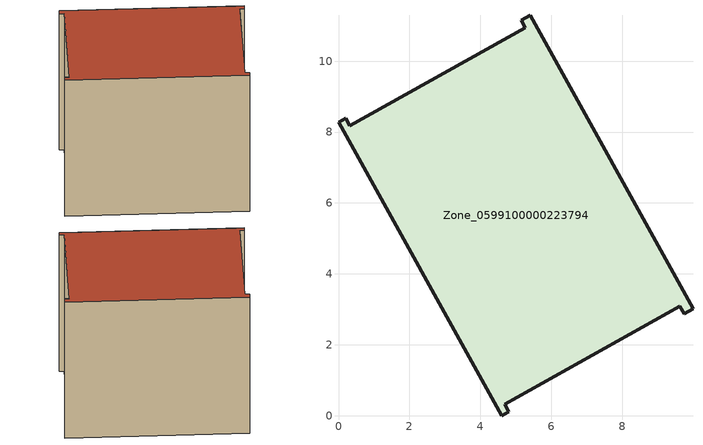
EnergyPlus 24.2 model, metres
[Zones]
Zone_0599100000223794
 floor ground (C_G): 5.41,11.29 10,3.02 9.75,2.88 9.63,3.09 4.69,0.32 4.8,0.11 4.6,0 0,8.28 0.2,8.39 0.32,8.18 5.27,10.94 5.15,11.15 z0
 wall outside (C_F): 4.6,0 4.8,0.11 4.69,0.32 9.63,3.09 9.75,2.88 10,3.02 5.41,11.29 5.15,11.15 5.27,10.94 0.32,8.18 0.2,8.39 0,8.28 4.6,0 z0:8.49
 roof outside (C_R): 0.32,8.18 0.2,8.39 0,8.28 4.6,0 4.8,0.11 4.69,0.32 9.63,3.09 9.75,2.88 10,3.02 5.41,11.29 5.15,11.15 5.27,10.94 z8.49
[BUILDING]
Pand.0599100000223794: North Axis=0; Terrain=City; Loads Convergence Tolerance Value=0.04; Temperature Convergence Tolerance Value=0.4; Solar Distribution=FullExterior; Maximum Number of Warmup Days=25; Minimum Number of Warmup Days=1
[Site:Location]
Rotterdam.The.Hague.AP_ZH_NLD Design_Conditions: Latitude=51.96; Longitude=4.45; Time Zone=1; Elevation=-4.5
[SITE:GROUNDTEMPERATURE:BUILDINGSURFACE]
18, 18, 18, 18, 18, 18, 18, 18, 18, 18, 18, 18
[MATERIAL] Thermal Absorptance=0.9; Solar Absorptance=0.7; Visible Absorptance=0.7
Name | Roughness | Thickness | Conductivity | Density | Specific Heat
G.TI.1965-1974 | MediumSmooth | 0.15 | 0.882353 | 540 | 1210
F.TI.1965-1974 | Rough | 0.3 | 0.697674 | 1920 | 840
R.TI.1965-1974 | MediumRough | 0.2 | 0.232558 | 1500 | 1000
[CONSTRUCTION]
C_G: G.TI.1965-1974
C_F: F.TI.1965-1974
C_R: R.TI.1965-1974
[ZONE]
Zone_0599100000223794: Type=1; Multiplier=1; Ceiling Height=Autocalculate; Volume=Autocalculate; Floor Area=autocalculate; Part of Total Floor Area=Yes
[ZONEINFILTRATION:DESIGNFLOWRATE]
Infil_Zone_0599100000223794: Zone or ZoneList or Space or SpaceList=Zone_0599100000223794; Schedule=AlwaysOn; Design Flow Rate Calculation Method=Flow/Area; Flow Rate per Floor Area=0.003; Constant Term Coefficient=1; Temperature Term Coefficient=0; Velocity Term Coefficient=0; Velocity Squared Term Coefficient=0
[HVACTEMPLATE:ZONE:IDEALLOADSAIRSYSTEM]
Zone_0599100000223794: Maximum Heating Supply Air Temperature=50; Minimum Cooling Supply Air Temperature=13; Maximum Heating Supply Air Humidity Ratio=0.0156; Minimum Cooling Supply Air Humidity Ratio=0.0077; Heating Limit=NoLimit; Cooling Limit=NoLimit; Dehumidification Control Type=ConstantSensibleHeatRatio; Cooling Sensible Heat Ratio=0.7; Dehumidification Setpoint=60; Humidification Control Type=None; Humidification Setpoint=30; Outdoor Air Method=None; Outdoor Air Flow Rate per Person=0.00944; Outdoor Air Flow Rate per Zone Floor Area=0; Outdoor Air Flow Rate per Zone=0; Demand Controlled Ventilation Type=None; Outdoor Air Economizer Type=NoEconomizer; Heat Recovery Type=None; Sensible Heat Recovery Effectiveness=0.7; Latent Heat Recovery Effectiveness=0.65
[ZONECONTROL:THERMOSTAT]
ThermostatControl_Zone_0599100000223794: Zone or ZoneList=Zone_0599100000223794; Control Type Schedule=DualSetpointControlType; Control 1=Thermostat_Zone_0599100000223794; Temperature Difference Between Cutout And Setpoint=0
[THERMOSTATSETPOINT:DUALSETPOINT]
Thermostat_Zone_0599100000223794: Heating Setpoint Temperature Schedule=HeatingSetpoint_Zone_0599100000223794; Cooling Setpoint Temperature Schedule=CoolingSetpoint_Zone_0599100000223794
[SCHEDULE:COMPACT]
HeatingSetpoint_Zone_0599100000223794: Through: 12/31, For: AllDays, Until: 24:00, 21
CoolingSetpoint_Zone_0599100000223794: Through: 12/31, For: AllDays, Until: 24:00, 24
DualSetpointControlType: Through: 12/31, For: AllDays, Until: 24:00, 4
AlwaysOn: Through: 12/31, For: AllDays, Until: 24:00, 1
